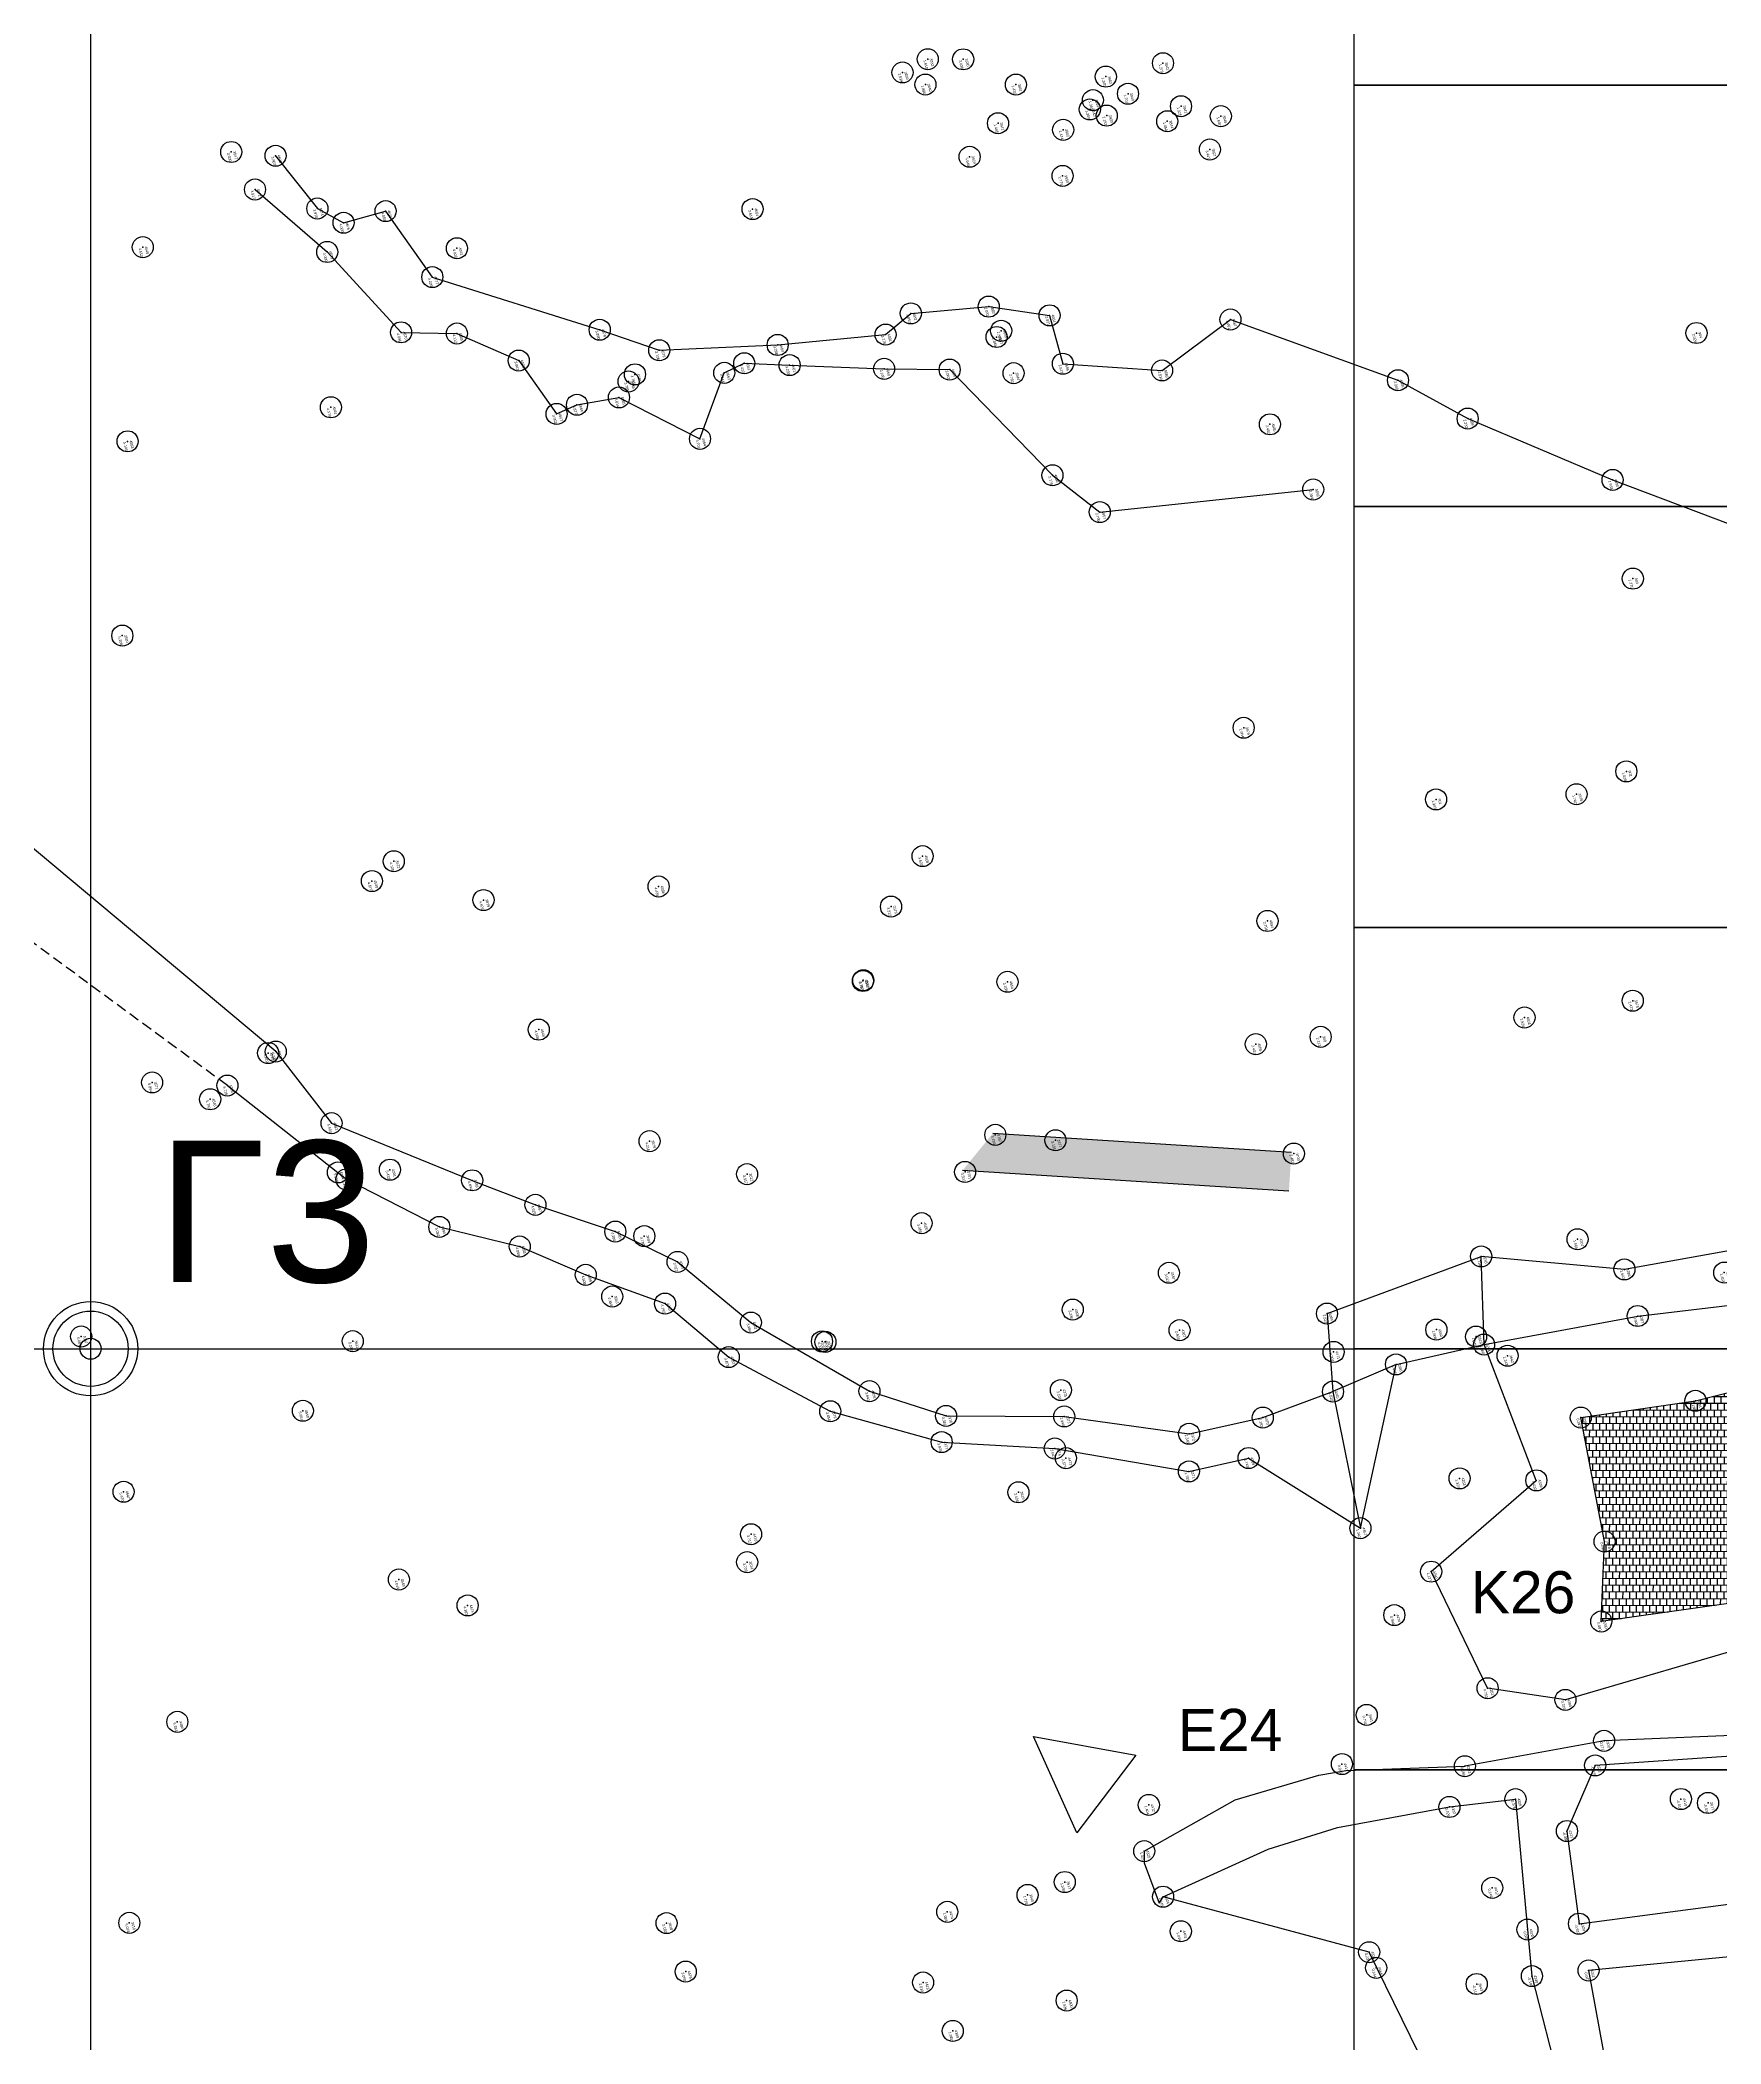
# Model space of a CAD drawing. Header units: millimetres. Extents: x 979 to 714242, y 976 to 4055134.
# Drawn here: x 714037.77 to 714077.69, y 4054796.33 to 4054843.91 of the extents above; entities that cross this region are included whole.
import ezdxf

# ---------------------------------------------------------------- set-up
doc = ezdxf.new("R2010")
doc.units = ezdxf.units.MM
doc.header["$LTSCALE"] = 0.5
doc.header["$MEASUREMENT"] = 0
doc.header["$PDMODE"] = 32
doc.header["$PDSIZE"] = 0.5
doc.linetypes.add('DASHED', pattern=[0.75, 0.5, -0.25])
doc.linetypes.add('KatAxonas', pattern=[130, 100, -15, 0, -15])
for name, color, linetype in [('__lithosoros', 50, 'Continuous'), ('AKTOGRAMMI', 255, 'Continuous'), ('Allo', 3, 'KatAxonas'), ('AREA_KYK', 4, 'Continuous'), ('AREA_NOTES', 4, 'Continuous'), ('AREA_SHM', 4, 'Continuous'), ('AREA_TXT', 4, 'Continuous'), ('grammes_12', 3, 'Continuous'), ('hatch_proistorikon', 1, 'Continuous'), ('kanabos', 7, 'Continuous'), ('kanabos_10_10', 254, 'Continuous'), ('onoma_kataskevon', 1, 'Continuous'), ('POINTS_KANABBOS_50_50', 7, 'Continuous'), ('TAX-DESC', 45, 'Continuous'), ('TAX-H', 192, 'Continuous'), ('TAX-KOD', 7, 'Continuous'), ('TAX-SHM', 7, 'Continuous')]:
    doc.layers.add(name, color=color, linetype=linetype)
doc.styles.add('gr-sdtopo1', font='gr-sdtopo1.shx', dxfattribs={"bigfont": 'BigFgrsdto1.shx'})
doc.styles.get("Standard").update_dxf_attribs({"font": 'arial.ttf'})
doc.styles.add('zzARIALzz', font='arial.ttf')

# ---------------------------------------------------------------- blocks, each defined once
blk = doc.blocks.new('kanabos')
at = {"layer": 'kanabos'}
for p, q in [((714038.096, 4054912.798), (714038.096, 4054712.798)), ((713988.096, 4054812.798), (714188.096, 4054812.798))]:
    blk.add_line(p, q, dxfattribs=at)
blk = doc.blocks.new('blk_SHMEIO_3-Lay')
at = {"layer": 'TAX-SHM'}
blk.add_point((0, 0), dxfattribs=at)
at = {"layer": 'TAX-DESC', "style": 'gr-sdtopo1'}
blk.add_attdef('DESC', (1.12, -0.34), '', height=0.5, dxfattribs=at)
at = {"layer": 'TAX-H', "style": 'gr-sdtopo1'}
blk.add_attdef('H', (0, -1.7), '', height=1, dxfattribs=at)
at = {"layer": 'TAX-KOD', "style": 'gr-sdtopo1'}
blk.add_attdef('KOD', (0, 0.7), '', height=1, dxfattribs=at)
blk = doc.blocks.new('kan10_10_1')
for p, q in [((714374.945, 4054970.478), (714374.945, 4054960.478)), ((714384.945, 4054970.478), (714374.945, 4054970.478)), ((714384.945, 4054960.478), (714384.945, 4054970.478)), ((714374.945, 4054960.478), (714384.945, 4054960.478)), ((714374.945, 4054960.478), (714374.945, 4054950.478)), ((714384.945, 4054960.478), (714374.945, 4054960.478)), ((714384.945, 4054950.478), (714384.945, 4054960.478)), ((714374.945, 4054950.478), (714384.945, 4054950.478)), ((714374.945, 4054950.478), (714374.945, 4054940.478)), ((714384.945, 4054950.478), (714374.945, 4054950.478)), ((714384.945, 4054940.478), (714384.945, 4054950.478)), ((714374.945, 4054940.478), (714384.945, 4054940.478)), ((714374.945, 4054940.478), (714374.945, 4054930.478)), ((714384.945, 4054940.478), (714374.945, 4054940.478)), ((714384.945, 4054930.478), (714384.945, 4054940.478)), ((714374.945, 4054930.478), (714384.945, 4054930.478))]:
    blk.add_line(p, q)
blk = doc.blocks.new('blk_KOR-IDIOKT_4-Lay')
at = {"layer": 'AREA_KYK', "linetype": 'ByBlock', "lineweight": -2}
blk.add_circle((0, 0), 1, dxfattribs=at)
at = {"layer": 'AREA_SHM'}
blk.add_point((0, 0), dxfattribs=at)
at = {"layer": 'AREA_NOTES', "style": 'zzARIALzz'}
blk.add_attdef('KTT', (1.414, -3.414), '', height=1.5, dxfattribs=at)
at = {"layer": 'AREA_TXT', "style": 'zzARIALzz'}
blk.add_attdef('AA', (1.414, 1.414), '', height=3, dxfattribs=at)

msp = doc.modelspace()

# ---------------------------------------------------------------- hatches: boundary and pattern name
at = {"layer": '__lithosoros', "linetype": 'DASHED', "ltscale": 0.5}
h = msp.add_hatch(dxfattribs=at)
h.set_pattern_fill('AR-B88', color=256, scale=0.02, angle=-0.1254, style=0)
h.set_pattern_definition([(359.8746302306, (0, 0), (0.000350098162, 0.159999616972), []), (89.8746302306, (0, 0), (-0.079649710324, 0.1601746660533), [0.16, -0.16])])
h.paths.add_polyline_path([(714079.586, 4054809.878), (714079.586, 4054812.231), (714077.087, 4054811.602), (714074.365, 4054811.203), (714074.929, 4054808.259), (714074.852, 4054806.361), (714079.884, 4054807.073)])
at = {"layer": 'hatch_proistorikon'}
h = msp.add_hatch(color=1, dxfattribs=at)
h.dxf.hatch_style = 1
h.paths.add_polyline_path([(714067.492, 4054817.497), (714060.402, 4054817.95), (714059.684, 4054817.07), (714067.433, 4054816.576)])

# ---------------------------------------------------------------- linework, layer by layer
at = {"layer": 'AKTOGRAMMI'}
msp.add_open_spline([(714070.852, 4054738.694), (714071.291, 4054738.779), (714072.049, 4054738.925), (714072.744, 4054740.181), (714071.76, 4054740.891), (714070.52, 4054741.842), (714072.609, 4054743.111), (714075.794, 4054741.195), (714072.853, 4054743.998), (714075.479, 4054745.443), (714077.085, 4054744.299), (714076.996, 4054742.37), (714079.048, 4054743.579), (714076.304, 4054744.923), (714075.788, 4054746.744), (714076.778, 4054748.59), (714078.26, 4054747.454), (714080.852, 4054747.147), (714079.564, 4054749.353), (714082.72, 4054748.959), (714080.241, 4054750.077), (714080.192, 4054753.099), (714083.109, 4054750.915), (714083.757, 4054753.35), (714086.082, 4054753.792), (714083.811, 4054757.466), (714086.695, 4054755.14), (714088.888, 4054756.761), (714085.487, 4054758.701), (714090.012, 4054758.53), (714086.982, 4054761.967), (714091.208, 4054759.855), (714089.612, 4054763.833), (714094.422, 4054761.944), (714089.616, 4054767.112), (714096.427, 4054764.26), (714093.973, 4054766.913), (714094.902, 4054768.634), (714096.553, 4054766.903), (714094.959, 4054769.676), (714097.335, 4054771.174), (714100.836, 4054768.431), (714099.038, 4054774.151), (714101.547, 4054770.769), (714102.184, 4054773.893), (714104.417, 4054773.005), (714104.823, 4054775.445), (714100.333, 4054773.44), (714103.291, 4054776.792), (714104.357, 4054778.931), (714105.951, 4054777.646), (714106.63, 4054779.778), (714107.67, 4054781.942), (714109.859, 4054783.425), (714112.844, 4054783.765), (714111.683, 4054785.558), (714113.883, 4054786.893), (714116.682, 4054785.142), (714115.196, 4054787.159), (714117.167, 4054787.393), (714118.652, 4054787.128), (714119.38, 4054789.479), (714121.118, 4054787.177), (714120.759, 4054790.204), (714123.567, 4054789.007), (714122.285, 4054791.837), (714123.904, 4054794.077), (714125.962, 4054790.804), (714127.013, 4054794.093), (714124.705, 4054795.418), (714127.119, 4054796.113), (714129.983, 4054797.973), (714125.76, 4054798.983), (714129.518, 4054801.591), (714131.247, 4054800.634), (714133.457, 4054800.803), (714133.199, 4054799.353), (714134.418, 4054797.462), (714134.574, 4054801.513), (714134.242, 4054803.307), (714134.619, 4054803.587), (714134.881, 4054803.788)], degree=3, knots=[0, 0, 0, 0, 1.304887, 2.253542, 3.466292, 4.497509, 6.057525, 8.491145, 10.471499, 12.463165, 14.459794, 15.584635, 16.335094, 19.314454, 20.452217, 22.251142, 23.581829, 25.666286, 26.683626, 28.406359, 29.613804, 31.767069, 33.833159, 35.979939, 37.198923, 39.63737, 41.834314, 43.25739, 45.320219, 47.388689, 49.360249, 51.443403, 53.43379, 55.668829, 58.458216, 61.731633, 63.761656, 64.779275, 65.920065, 67.564571, 69.55593, 72.3218, 75.0168, 76.708793, 78.589929, 80.572182, 81.35787, 84.042873, 86.81975, 89.044266, 90.070296, 91.05247, 94.201878, 97.861447, 99.491383, 100.354195, 102.783404, 104.593363, 105.763148, 106.789244, 108.913859, 110.210265, 111.596712, 113.181215, 114.538994, 117.071407, 118.443635, 121.0087, 122.926816, 124.786453, 125.977561, 128.923614, 130.923878, 133.375591, 137.053591, 137.470794, 139.463094, 139.71919, 143.871972, 144.276873, 145.169138, 145.169138, 145.169138, 145.169138], dxfattribs=at)
at = {"layer": 'Allo'}
for p, q in [((714043.373, 4054819.893), (714035.088, 4054826.826)), ((714043.373, 4054819.893), (714044.697, 4054818.193)), ((714042.223, 4054819.086), (714044.849, 4054817.023)), ((714044.697, 4054818.193), (714048.037, 4054816.835)), ((714044.849, 4054817.023), (714045.051, 4054816.859)), ((714045.051, 4054816.859), (714047.257, 4054815.729)), ((714048.037, 4054816.835), (714049.539, 4054816.253)), ((714049.539, 4054816.253), (714051.436, 4054815.619)), ((714047.257, 4054815.729), (714049.167, 4054815.264)), ((714080.89, 4054815.696), (714075.401, 4054814.72)), ((714049.167, 4054815.264), (714050.734, 4054814.591)), ((714051.436, 4054815.619), (714052.914, 4054814.899)), ((714052.914, 4054814.899), (714054.656, 4054813.459)), ((714068.338, 4054813.672), (714071.999, 4054815.029)), ((714072.068, 4054812.936), (714071.999, 4054815.029)), ((714075.401, 4054814.72), (714071.999, 4054815.029)), ((714050.734, 4054814.591), (714052.617, 4054813.908)), ((714075.717, 4054813.614), (714081.255, 4054814.271)), ((714052.617, 4054813.908), (714054.129, 4054812.638)), ((714054.656, 4054813.459), (714057.472, 4054811.829)), ((714068.338, 4054813.672), (714068.48, 4054811.819)), ((714072.068, 4054812.936), (714075.717, 4054813.614)), ((714069.977, 4054812.465), (714072.068, 4054812.936)), ((714054.129, 4054812.638), (714056.541, 4054811.352)), ((714069.977, 4054812.465), (714068.48, 4054811.819)), ((714069.131, 4054808.577), (714069.977, 4054812.465)), ((714077.087, 4054811.602), (714079.586, 4054812.231)), ((714057.472, 4054811.829), (714059.292, 4054811.242)), ((714066.813, 4054811.202), (714068.48, 4054811.819)), ((714068.48, 4054811.819), (714069.131, 4054808.577)), ((714074.365, 4054811.203), (714077.087, 4054811.602)), ((714056.541, 4054811.352), (714059.187, 4054810.621)), ((714059.292, 4054811.242), (714062.097, 4054811.229)), ((714062.097, 4054811.229), (714065.062, 4054810.818)), ((714065.062, 4054810.818), (714066.813, 4054811.202)), ((714074.929, 4054808.259), (714074.365, 4054811.203)), ((714059.187, 4054810.621), (714061.874, 4054810.468)), ((714061.874, 4054810.468), (714065.059, 4054809.924)), ((714065.059, 4054809.924), (714066.475, 4054810.242)), ((714066.475, 4054810.242), (714069.131, 4054808.577)), ((714074.852, 4054806.361), (714074.929, 4054808.259)), ((714079.884, 4054807.073), (714074.852, 4054806.361)), ((714074.918, 4054803.527), (714071.612, 4054802.925)), ((714080.846, 4054803.773), (714074.918, 4054803.527)), ((714068.792, 4054802.825), (714071.612, 4054802.925)), ((714066.159, 4054802.127), (714068.147, 4054802.711)), ((714068.147, 4054802.711), (714068.792, 4054802.825)), ((714068.585, 4054801.47), (714071.246, 4054801.957)), ((714071.246, 4054801.957), (714072.814, 4054802.142)), ((714072.814, 4054802.142), (714073.098, 4054799.047)), ((714066.942, 4054800.954), (714068.585, 4054801.47)), ((714064.445, 4054799.827), (714066.942, 4054800.954)), ((714063.997, 4054800.908), (714063.995, 4054800.63)), ((714063.995, 4054800.63), (714064.354, 4054799.673)), ((714064.354, 4054799.673), (714064.445, 4054799.827)), ((714073.098, 4054799.047), (714073.205, 4054797.942)), ((714080.369, 4054798.636), (714074.549, 4054798.075)), ((714074.549, 4054798.075), (714075.199, 4054794.536)), ((714073.205, 4054797.942), (714074.182, 4054794.116))]:
    msp.add_line(p, q, dxfattribs=at)
at = {"layer": 'Allo', "linetype": 'DASHED'}
msp.add_line((714042.223, 4054819.086), (714033.969, 4054825.149), dxfattribs=at)
at = {"layer": 'Allo', "ltscale": 0.450056}
msp.add_line((714063.997, 4054800.908), (714066.159, 4054802.127), dxfattribs=at)
at = {"layer": 'Allo', "linetype": 'Continuous', "ltscale": 0.180022}
for points in [[(714043.367, 4054841.162), (714044.36, 4054839.909), (714044.982, 4054839.571), (714045.981, 4054839.847), (714047.09, 4054838.281), (714051.065, 4054837.03), (714052.479, 4054836.543), (714055.292, 4054836.669), (714057.855, 4054836.916), (714058.454, 4054837.419), (714060.304, 4054837.579), (714061.75, 4054837.372), (714062.065, 4054836.224), (714064.422, 4054836.064), (714066.045, 4054837.273), (714070.024, 4054835.831), (714071.679, 4054834.921), (714075.12, 4054833.465), (714078.706, 4054832.112), (714081.118, 4054831.077), (714083.356, 4054829.749), (714088.094, 4054828.199)], [(714042.879, 4054840.36), (714044.594, 4054838.877), (714046.348, 4054836.969), (714047.674, 4054836.942), (714049.142, 4054836.298), (714050.042, 4054835.031), (714050.526, 4054835.249), (714051.523, 4054835.423), (714053.447, 4054834.44), (714054.023, 4054836.008), (714054.498, 4054836.234), (714055.576, 4054836.191), (714057.82, 4054836.103), (714059.377, 4054836.084), (714061.818, 4054833.575), (714062.942, 4054832.701), (714068.01, 4054833.237)]]:
    msp.add_lwpolyline(points, dxfattribs=at)
at = {"layer": 'Allo', "ltscale": 0.450056}
for points in [[(714082.961, 4054805.934), (714081.814, 4054806.149), (714080.972, 4054806.515), (714078.938, 4054805.946), (714074, 4054804.5), (714072.153, 4054804.777), (714070.812, 4054807.544), (714073.309, 4054809.712), (714072.068, 4054812.936)], [(714080.846, 4054803.773), (714081.08, 4054803.291), (714078.516, 4054803.202), (714074.706, 4054802.944), (714074.037, 4054801.386), (714074.323, 4054799.186), (714082.78, 4054800.291)], [(714074.182, 4054794.116), (714071.574, 4054793.964), (714069.339, 4054798.509), (714064.445, 4054799.827)]]:
    msp.add_lwpolyline(points, dxfattribs=at)
at = {"layer": 'Allo', "ltscale": 0.180022}
msp.add_lwpolyline([(714061.365, 4054803.632), (714063.794, 4054803.191), (714062.398, 4054801.341)], close=True, dxfattribs=at)
at = {"layer": 'grammes_12', "color": 1}
for p, q in [((714067.492, 4054817.497), (714060.402, 4054817.95)), ((714067.433, 4054816.576), (714059.684, 4054817.07))]:
    msp.add_line(p, q, dxfattribs=at)
at = {"layer": 'POINTS_KANABBOS_50_50'}
msp.add_circle((714038.974, 4054812.837), 0.893, dxfattribs=at)

# ---------------------------------------------------------------- block references
at = {"layer": 'AREA_SHM', "xscale": 1.119008732385416, "yscale": 1.119008732385416, "zscale": 1.119008732385416}
msp.add_blockref('blk_KOR-IDIOKT_4-Lay', (714038.974, 4054812.837), dxfattribs=at).add_auto_attribs({'AA': 'Γ3'})
at = {"layer": 'kanabos'}
msp.add_blockref('kanabos', (0.878, 0.039), dxfattribs=at)
at = {"layer": 'kanabos_10_10'}
for p in [(-305.971, -87.641), (-305.971, -127.641), (-305.971, -167.641)]:
    msp.add_blockref('kan10_10_1', p, dxfattribs=at)
at = {"layer": 'TAX-SHM', "xscale": 0.062475, "yscale": 0.062475, "zscale": 0.062475, "rotation": 284.5704941548227}
for p, values in [((714058.256, 4054843.139), {'KOD': '3839', 'H': '1.639'}), ((714058.857, 4054843.454), {'KOD': '3933', 'H': '1.610'}), ((714059.697, 4054843.451), {'KOD': '3930', 'H': '2.038'}), ((714063.086, 4054843.04), {'KOD': '3943', 'H': '1.340'}), ((714064.443, 4054843.359), {'KOD': '3942', 'H': '1.279'}), ((714058.801, 4054842.852), {'KOD': '3840', 'H': '1.896'}), ((714060.95, 4054842.851), {'KOD': '3931', 'H': '1.435'}), ((714063.612, 4054842.634), {'KOD': '3940', 'H': '1.701'}), ((714062.705, 4054842.262), {'KOD': '3843', 'H': '1.380'}), ((714062.779, 4054842.482), {'KOD': '3944', 'H': '1.361'}), ((714063.107, 4054842.114), {'KOD': '3939', 'H': '2.152'}), ((714064.871, 4054842.337), {'KOD': '3941', 'H': '1.325'}), ((714065.816, 4054842.101), {'KOD': '3845', 'H': '1.637'}), ((714060.525, 4054841.933), {'KOD': '3841', 'H': '1.485'}), ((714062.072, 4054841.777), {'KOD': '3842', 'H': '1.474'}), ((714064.544, 4054841.981), {'KOD': '3844', 'H': '1.459'}), ((714042.314, 4054841.251), {'KOD': '3547', 'H': '3.830'}), ((714043.367, 4054841.162), {'KOD': '4673', 'H': '3.807'}), ((714059.851, 4054841.137), {'KOD': '3928', 'H': '3.646'}), ((714065.556, 4054841.31), {'KOD': '3927', 'H': '3.447'}), ((714062.059, 4054840.684), {'KOD': '3950', 'H': '2.775'}), ((714042.879, 4054840.36), {'KOD': '4672', 'H': '3.917'}), ((714044.36, 4054839.909), {'KOD': '4674', 'H': '3.970'}), ((714045.981, 4054839.847), {'KOD': '4676', 'H': '4.060'}), ((714054.696, 4054839.895), {'KOD': '4654', 'H': '3.614'}), ((714044.982, 4054839.571), {'KOD': '4675', 'H': '4.000'}), ((714040.214, 4054838.991), {'KOD': '4649', 'H': '4.513'}), ((714044.594, 4054838.877), {'KOD': '4671', 'H': '4.000'}), ((714047.675, 4054838.965), {'KOD': '4651', 'H': '4.028'}), ((714047.09, 4054838.281), {'KOD': '4677', 'H': '4.039'}), ((714058.454, 4054837.419), {'KOD': '4682', 'H': '2.852'}), ((714060.304, 4054837.579), {'KOD': '4683', 'H': '2.831'}), ((714061.75, 4054837.372), {'KOD': '4684', 'H': '2.831'}), ((714046.348, 4054836.969), {'KOD': '4670', 'H': '4.066'}), ((714047.674, 4054836.942), {'KOD': '4669', 'H': '4.112'}), ((714051.065, 4054837.03), {'KOD': '4678', 'H': '3.890'}), ((714057.855, 4054836.916), {'KOD': '4681', 'H': '3.176'}), ((714060.491, 4054836.858), {'KOD': '4587', 'H': '2.845'}), ((714060.6, 4054837.006), {'KOD': '4655', 'H': '2.831'}), ((714066.045, 4054837.273), {'KOD': '4687', 'H': '2.401'}), ((714077.113, 4054836.953), {'KOD': '904', 'H': '2.029'}), ((714052.479, 4054836.543), {'KOD': '4679', 'H': '3.726'}), ((714055.292, 4054836.669), {'KOD': '4680', 'H': '3.288'}), ((714049.142, 4054836.298), {'KOD': '4668', 'H': '3.893'}), ((714051.903, 4054835.971), {'KOD': '4589', 'H': '3.795'}), ((714054.023, 4054836.008), {'KOD': '4663', 'H': '3.644'}), ((714054.498, 4054836.234), {'KOD': '4662', 'H': '3.422'}), ((714055.576, 4054836.191), {'KOD': '4661', 'H': '3.230'}), ((714057.82, 4054836.103), {'KOD': '4660', 'H': '3.195'}), ((714059.377, 4054836.084), {'KOD': '4659', 'H': '3.062'}), ((714060.894, 4054835.999), {'KOD': '3544', 'H': '2.792'}), ((714062.065, 4054836.224), {'KOD': '4685', 'H': '2.872'}), ((714064.422, 4054836.064), {'KOD': '4686', 'H': '2.530'}), ((714051.523, 4054835.423), {'KOD': '4665', 'H': '3.814'}), ((714051.75, 4054835.801), {'KOD': '3545', 'H': '3.785'}), ((714070.024, 4054835.831), {'KOD': '4688', 'H': '2.340'}), ((714044.681, 4054835.189), {'KOD': '4591', 'H': '4.578'}), ((714050.042, 4054835.031), {'KOD': '4667', 'H': '3.963'}), ((714050.526, 4054835.249), {'KOD': '4666', 'H': '3.877'}), ((714066.982, 4054834.785), {'KOD': '4585', 'H': '2.402'}), ((714071.679, 4054834.921), {'KOD': '4689', 'H': '2.233'}), ((714039.853, 4054834.381), {'KOD': '4593', 'H': '5.140'}), ((714053.447, 4054834.44), {'KOD': '4664', 'H': '3.701'}), ((714061.818, 4054833.575), {'KOD': '4658', 'H': '2.779'}), ((714068.01, 4054833.237), {'KOD': '4656', 'H': '2.359'}), ((714075.12, 4054833.465), {'KOD': '4690', 'H': '1.938'}), ((714062.942, 4054832.701), {'KOD': '4657', 'H': '2.795'}), ((714075.601, 4054831.121), {'KOD': '903', 'H': '1.775'}), ((714039.728, 4054829.768), {'KOD': '3580', 'H': '5.206'}), ((714066.359, 4054827.58), {'KOD': '3574', 'H': '2.964'}), ((714075.447, 4054826.545), {'KOD': '902', 'H': '1.828'}), ((714074.264, 4054826.003), {'KOD': '3575', 'H': '1.747'}), ((714070.928, 4054825.879), {'KOD': '901', 'H': '1.903'}), ((714058.734, 4054824.533), {'KOD': '4586', 'H': '3.622'}), ((714046.175, 4054824.411), {'KOD': '3572', 'H': '4.729'}), ((714045.656, 4054823.941), {'KOD': '4590', 'H': '4.677'}), ((714052.465, 4054823.811), {'KOD': '4588', 'H': '4.435'}), ((714048.306, 4054823.49), {'KOD': '3579', 'H': '4.621'}), ((714057.984, 4054823.335), {'KOD': '3573', 'H': '3.912'}), ((714066.925, 4054822.993), {'KOD': '4584', 'H': '2.704'}), ((714057.317, 4054821.568), {'KOD': '4552', 'H': '3.767'}), ((714057.325, 4054821.586), {'KOD': '4551', 'H': '3.787'}), ((714060.75, 4054821.549), {'KOD': '4554', 'H': '3.168'}), ((714073.028, 4054820.701), {'KOD': '4558', 'H': '1.824'}), ((714075.598, 4054821.1), {'KOD': '3576', 'H': '1.473'}), ((714049.618, 4054820.413), {'KOD': '4548', 'H': '4.608'}), ((714068.187, 4054820.242), {'KOD': '900', 'H': '2.113'}), ((714043.191, 4054819.858), {'KOD': '3698', 'H': '5.819'}), ((714043.373, 4054819.893), {'KOD': '4395', 'H': '5.139'}), ((714066.648, 4054820.068), {'KOD': '4556', 'H': '2.433'}), ((714040.436, 4054819.159), {'KOD': '3571', 'H': '5.854'}), ((714041.814, 4054818.759), {'KOD': '4546', 'H': '5.742'}), ((714042.223, 4054819.086), {'KOD': '4396', 'H': '5.715'}), ((714044.697, 4054818.193), {'KOD': '4393', 'H': '5.500'}), ((714060.461, 4054817.915), {'KOD': '3702', 'H': '3.199'}), ((714052.249, 4054817.765), {'KOD': '3578', 'H': '4.216'}), ((714061.889, 4054817.786), {'KOD': '3577', 'H': '3.155'}), ((714067.551, 4054817.47), {'KOD': '3703', 'H': '2.482'}), ((714044.849, 4054817.023), {'KOD': '4394', 'H': '5.399'}), ((714045.051, 4054816.859), {'KOD': '4392', 'H': '5.397'}), ((714046.083, 4054817.088), {'KOD': '4391', 'H': '5.432'}), ((714054.566, 4054816.981), {'KOD': '3612', 'H': '3.917'}), ((714059.743, 4054817.034), {'KOD': '3701', 'H': '3.503'}), ((714048.037, 4054816.835), {'KOD': '4389', 'H': '4.844'}), ((714049.539, 4054816.253), {'KOD': '4387', 'H': '4.625'}), ((714047.257, 4054815.729), {'KOD': '4390', 'H': '5.082'}), ((714051.436, 4054815.619), {'KOD': '4385', 'H': '4.200'}), ((714052.125, 4054815.511), {'KOD': '3699', 'H': '4.769'}), ((714058.71, 4054815.818), {'KOD': '4555', 'H': '3.488'}), ((714074.288, 4054815.437), {'KOD': '4304', 'H': '1.564'}), ((714049.167, 4054815.264), {'KOD': '4388', 'H': '4.859'}), ((714071.999, 4054815.029), {'KOD': '4285', 'H': '1.719'}), ((714050.734, 4054814.591), {'KOD': '4386', 'H': '4.509'}), ((714052.914, 4054814.899), {'KOD': '4384', 'H': '3.927'}), ((714064.584, 4054814.64), {'KOD': '4557', 'H': '3.012'}), ((714075.401, 4054814.72), {'KOD': '4286', 'H': '1.502'}), ((714077.773, 4054814.644), {'KOD': '3679', 'H': '1.453'}), ((714051.363, 4054814.077), {'KOD': '4553', 'H': '4.359'}), ((714052.617, 4054813.908), {'KOD': '4383', 'H': '4.163'}), ((714062.3, 4054813.767), {'KOD': '4368', 'H': '3.236'}), ((714068.338, 4054813.672), {'KOD': '4366', 'H': '2.513'}), ((714075.717, 4054813.614), {'KOD': '4287', 'H': '0.990'}), ((714038.751, 4054813.128), {'KOD': '4397', 'H': '6.085'}), ((714054.656, 4054813.459), {'KOD': '4381', 'H': '3.984'}), ((714064.837, 4054813.278), {'KOD': '4367', 'H': '2.830'}), ((714070.935, 4054813.291), {'KOD': '4559', 'H': '1.666'}), ((714071.878, 4054813.125), {'KOD': '3616', 'H': '1.649'}), ((714045.201, 4054813.017), {'KOD': '3611', 'H': '5.293'}), ((714054.129, 4054812.638), {'KOD': '4382', 'H': '3.878'}), ((714056.345, 4054813.011), {'KOD': '3700', 'H': '4.326'}), ((714056.426, 4054812.999), {'KOD': '3613', 'H': '3.615'}), ((714068.495, 4054812.761), {'KOD': '4471', 'H': '2.201'}), ((714072.068, 4054812.936), {'KOD': '4284', 'H': '1.660'}), ((714072.626, 4054812.671), {'KOD': '3642', 'H': '1.243'}), ((714069.977, 4054812.465), {'KOD': '4356', 'H': '1.406'}), ((714057.472, 4054811.829), {'KOD': '4378', 'H': '3.643'}), ((714062.019, 4054811.856), {'KOD': '4375', 'H': '3.101'}), ((714068.48, 4054811.819), {'KOD': '4365', 'H': '1.815'}), ((714044.016, 4054811.364), {'KOD': '4550', 'H': '5.851'}), ((714056.541, 4054811.352), {'KOD': '4379', 'H': '3.858'}), ((714059.292, 4054811.242), {'KOD': '4376', 'H': '3.381'}), ((714062.097, 4054811.229), {'KOD': '4373', 'H': '2.946'}), ((714066.813, 4054811.202), {'KOD': '4370', 'H': '2.163'}), ((714074.365, 4054811.203), {'KOD': '4288', 'H': '0.393'}), ((714077.087, 4054811.602), {'KOD': '4291', 'H': '0.198'}), ((714065.062, 4054810.818), {'KOD': '4372', 'H': '2.340'}), ((714059.187, 4054810.621), {'KOD': '4377', 'H': '3.405'}), ((714061.874, 4054810.468), {'KOD': '4374', 'H': '2.643'}), ((714062.138, 4054810.239), {'KOD': '4473', 'H': '2.574'}), ((714066.475, 4054810.242), {'KOD': '4369', 'H': '1.743'}), ((714065.059, 4054809.924), {'KOD': '4371', 'H': '1.703'}), ((714071.487, 4054809.759), {'KOD': '4283', 'H': '1.324'}), ((714039.758, 4054809.441), {'KOD': '4547', 'H': '5.970'}), ((714061.01, 4054809.428), {'KOD': '3615', 'H': '2.698'}), ((714073.309, 4054809.712), {'KOD': '4289', 'H': '0.422'}), ((714054.66, 4054808.433), {'KOD': '4475', 'H': '3.713'}), ((714069.131, 4054808.577), {'KOD': '4357', 'H': '1.342'}), ((714074.929, 4054808.259), {'KOD': '3678', 'H': '0.090'}), ((714046.296, 4054807.358), {'KOD': '4549', 'H': '4.649'}), ((714054.567, 4054807.769), {'KOD': '3614', 'H': '3.720'}), ((714070.812, 4054807.544), {'KOD': '4282', 'H': '1.127'}), ((714047.929, 4054806.742), {'KOD': '4478', 'H': '4.382'}), ((714069.937, 4054806.513), {'KOD': '4470', 'H': '0.996'}), ((714074.852, 4054806.361), {'KOD': '4290', 'H': '0.081'}), ((714072.153, 4054804.777), {'KOD': '4281', 'H': '0.753'}), ((714074, 4054804.5), {'KOD': '4280', 'H': '0.316'}), ((714069.281, 4054804.143), {'KOD': '3641', 'H': '0.791'}), ((714041.034, 4054803.978), {'KOD': '4480', 'H': '5.383'}), ((714074.918, 4054803.527), {'KOD': '4320', 'H': '0.171'}), ((714068.693, 4054802.976), {'KOD': '4411', 'H': '0.875'}), ((714071.612, 4054802.925), {'KOD': '4323', 'H': '0.598'}), ((714074.706, 4054802.944), {'KOD': '4321', 'H': '-0.070'}), ((714072.814, 4054802.142), {'KOD': '4326', 'H': '0.376'}), ((714076.744, 4054802.146), {'KOD': '4410', 'H': '-0.819'}), ((714064.106, 4054802.006), {'KOD': '4472', 'H': '1.404'}), ((714071.246, 4054801.957), {'KOD': '4322', 'H': '0.429'}), ((714077.387, 4054802.052), {'KOD': '3677', 'H': '-0.830'}), ((714074.037, 4054801.386), {'KOD': '4327', 'H': '-0.394'}), ((714063.997, 4054800.908), {'KOD': '4325', 'H': '1.421'}), ((714061.227, 4054799.869), {'KOD': '3640', 'H': '1.716'}), ((714062.111, 4054800.175), {'KOD': '3617', 'H': '1.539'}), ((714064.445, 4054799.827), {'KOD': '4324', 'H': '1.145'}), ((714072.262, 4054800.037), {'KOD': '4412', 'H': '0.146'}), ((714059.32, 4054799.468), {'KOD': '4474', 'H': '1.993'}), ((714039.894, 4054799.206), {'KOD': '3619', 'H': '5.078'}), ((714052.653, 4054799.2), {'KOD': '3618', 'H': '3.182'}), ((714064.867, 4054799.006), {'KOD': '4401', 'H': '1.044'}), ((714073.098, 4054799.047), {'KOD': '4328', 'H': '-0.065'}), ((714074.323, 4054799.186), {'KOD': '4329', 'H': '-0.533'}), ((714069.339, 4054798.509), {'KOD': '4339', 'H': '0.239'}), ((714053.108, 4054798.049), {'KOD': '4476', 'H': '3.050'}), ((714069.505, 4054798.138), {'KOD': '4468', 'H': '0.144'}), ((714073.205, 4054797.942), {'KOD': '4330', 'H': '-0.193'}), ((714074.549, 4054798.075), {'KOD': '4332', 'H': '-0.647'}), ((714058.745, 4054797.79), {'KOD': '4413', 'H': '2.039'}), ((714062.155, 4054797.361), {'KOD': '4400', 'H': '1.536'}), ((714071.893, 4054797.754), {'KOD': '3643', 'H': '-0.114'}), ((714059.451, 4054796.639), {'KOD': '4398', 'H': '1.982'})]:
    msp.add_blockref('blk_SHMEIO_3-Lay', p, dxfattribs=at).add_auto_attribs(values)

# ---------------------------------------------------------------- texts
at = {"layer": 'onoma_kataskevon', "char_height": 1, "attachment_point": 1}
for s, insert in [('K26', (714071.751, 4054807.556)), ('E24', (714064.795, 4054804.286))]:
    msp.add_mtext_dynamic_manual_height_columns(s, width=1.45343, gutter_width=1, heights=[0], dxfattribs=dict(at, insert=insert))

doc.saveas('drawing.dxf')
